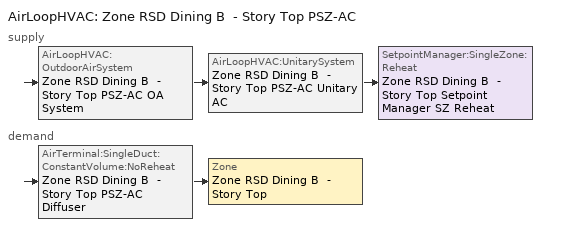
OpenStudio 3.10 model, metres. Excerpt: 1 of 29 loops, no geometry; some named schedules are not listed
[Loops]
AirLoopHVAC 'Zone RSD Dining B  - Story Top PSZ-AC'
 supply: AirLoopHVAC:OutdoorAirSystem 'Zone RSD Dining B  - Story Top PSZ-AC OA System' > AirLoopHVAC:UnitarySystem 'Zone RSD Dining B  - Story Top PSZ-AC Unitary AC' > SetpointManager:SingleZone:Reheat 'Zone RSD Dining B  - Story Top Setpoint Manager SZ Reheat'
 demand: AirTerminal:SingleDuct:ConstantVolume:NoReheat 'Zone RSD Dining B  - Story Top PSZ-AC Diffuser' > Zone 'Zone RSD Dining B  - Story Top'
[Sizing:Zone]
Zone RSD Dining B  - Story Top: Zone Cooling Design Supply Air Temperature Input Method=SupplyAirTemperature; Zone Cooling Design Supply Air Temperature {C}=12.7778; Zone Cooling Design Supply Air Temperature Difference {deltaC}=11.11; Zone Heating Design Supply Air Temperature Input Method=SupplyAirTemperature; Zone Heating Design Supply Air Temperature {C}=50; Zone Heating Design Supply Air Temperature Difference {deltaC}=11.11; Zone Cooling Design Supply Air Humidity Ratio {kg-H2O/kg-air}=0.0085; Zone Heating Design Supply Air Humidity Ratio {kg-H2O/kg-air}=0.008; Cooling Design Air Flow Method=DesignDay; Heating Design Air Flow Method=DesignDay; Account for Dedicated Outdoor Air System=No; Dedicated Outdoor Air System Control Strategy=NeutralSupplyAir; Dedicated Outdoor Air Low Setpoint Temperature for Design {C}=autosize; Dedicated Outdoor Air High Setpoint Temperature for Design {C}=autosize; Zone Load Sizing Method=Sensible Load Only No Latent Load; Zone Latent Cooling Design Supply Air Humidity Ratio Input Method=HumidityRatioDifference; Zone Cooling Design Supply Air Humidity Ratio Difference {kgWater/kgDryAir}=0.005; Zone Latent Heating Design Supply Air Humidity Ratio Input Method=HumidityRatioDifference; Zone Humidification Design Supply Air Humidity Ratio Difference {kgWater/kgDryAir}=0.005; Sizing Option=Coincident
[Zone equipment]
Zone RSD Dining B  - Story Top: Zone RSD Dining B  - Story Top PSZ-AC Diffuser
[Refrigeration:WalkIn]
Full Service Restaurant Freezer: Availability Schedule=Always On Discrete; Rated Coil Cooling Capacity {W}=1670.51; Operating Temperature {C}=-23; Rated Cooling Source Temperature {C}=-28.3333; Rated Total Heating Power {W}=0; Rated Cooling Coil Fan Power {W}=180; Rated Circulation Fan Power {W}=0; Rated Total Lighting Power {W}=80; Lighting Schedule=Always On; Defrost Type=Electric; Defrost Control Type=TimeSchedule; Defrost Schedule=Refrigeration Defrost Schedule; Defrost Drip-Down Schedule=Refrigeration Dripdown Schedule; Defrost Power {W}=2000; Temperature Termination Defrost Fraction to Ice=0.7; Insulated Floor Surface Area {m2}=7.43224; Insulated Floor U-Value {W/m2-K}=0.207; WalkIn Zone Boundary 1=Refrigeration Walk In Zone Boundary 1
[Refrigeration:WalkIn:ZoneBoundary]
Refrigeration Walk In Zone Boundary 1: Zone=Zone RSD Dining B  - Story Top; Total Insulated Surface Area Facing Zone {m2}=43.4; Insulated Surface U-Value Facing Zone {W/m2-K}=0.235; Area of Stocking Doors Facing Zone {m2}=2; Height of Stocking Doors Facing Zone {m}=2; Stocking Door Opening Schedule Name Facing Zone=door_wi_sched; Stocking Door Opening Protection Type Facing Zone=None
[AirLoopHVAC]
Zone RSD Dining B  - Story Top PSZ-AC: Availability Schedule=Always On Discrete; Design Supply Air Flow Rate {m3/s}=7.0747; Design Return Air Flow Fraction of Supply Air Flow=1
[Sizing:System]
Zone RSD Dining B  - Story Top PSZ-AC: Type of Load to Size On=Sensible; Design Outdoor Air Flow Rate {m3/s}=7.0747; Central Heating Maximum System Air Flow Ratio=1; Preheat Design Temperature {C}=7.22222; Preheat Design Humidity Ratio {kg-H2O/kg-Air}=0.008; Precool Design Temperature {C}=12.7778; Precool Design Humidity Ratio {kg-H2O/kg-Air}=0.008; Central Cooling Design Supply Air Temperature {C}=12.7778; Central Heating Design Supply Air Temperature {C}=50; Sizing Option=Coincident; 100% Outdoor Air in Cooling=No; 100% Outdoor Air in Heating=No; Central Cooling Design Supply Air Humidity Ratio {kg-H2O/kg-Air}=0.0085; Central Heating Design Supply Air Humidity Ratio {kg-H2O/kg-Air}=0.008; Cooling Design Air Flow Method=DesignDay; Heating Design Air Flow Method=DesignDay; System Outdoor Air Method=ZoneSum; Zone Maximum Outdoor Air Fraction=1; Cooling Supply Air Flow Rate Per Floor Area {m3/s-m2}=0.00996765; Cooling Fraction of Autosized Cooling Supply Air Flow Rate=1; Cooling Supply Air Flow Rate Per Unit Cooling Capacity {m3/s-W}=3.94755e-05; Heating Supply Air Flow Rate Per Floor Area {m3/s-m2}=0.00996765; Heating Fraction of Autosized Heating Supply Air Flow Rate=1; Heating Fraction of Autosized Cooling Supply Air Flow Rate=1; Heating Supply Air Flow Rate Per Unit Heating Capacity {m3/s-W}=3.15882e-05; Cooling Design Capacity Method=CoolingDesignCapacity; Cooling Design Capacity {W}=157981; Cooling Design Capacity Per Floor Area {W/m2}=234.7; Fraction of Autosized Cooling Design Capacity=1; Heating Design Capacity Method=HeatingDesignCapacity; Heating Design Capacity {W}=264620.9; Heating Design Capacity Per Floor Area {W/m2}=157; Fraction of Autosized Heating Design Capacity=1; Central Cooling Capacity Control Method=OnOff; Occupant Diversity=1
[SetpointManager:SingleZone:Reheat]
Zone RSD Dining B  - Story Top Setpoint Manager SZ Reheat: Minimum Supply Air Temperature {C}=12.7778; Maximum Supply Air Temperature {C}=50; Control Zone=Zone RSD Dining B  - Story Top; Setpoint Node or NodeList=Zone RSD Dining B  - Story Top PSZ-AC Supply Outlet Node
[Coil:Heating:Gas]
Zone RSD Dining B  - Story Top PSZ-AC Gas Htg Coil: Availability Schedule=Always On Discrete; Gas Burner Efficiency=0.8; Nominal Capacity {W}=361334; On Cycle Parasitic Electric Load {W}=0; Off Cycle Parasitic Gas Load {W}=0
[Coil:Heating:Electric]
Zone RSD Dining B  - Story Top PSZ-AC No Heat: Availability Schedule=Always Off Discrete; Efficiency=1; Nominal Capacity {W}=0
[Coil:Cooling:DX:SingleSpeed]
Zone RSD Dining B  - Story Top PSZ-AC 1spd DX AC Clg Coil 460kBtu/hr 9.7SEER 477kBtu/hr 13.0SEER: Availability Schedule=Always On Discrete; Rated Total Cooling Capacity {W}=175682; Rated Sensible Heat Ratio=0.701083; Rated COP {W/W}=3.91157; Rated Air Flow Rate {m3/s}=7.0747; Rated Evaporator Fan Power Per Volume Flow Rate 2017 {W/(m3/s)}=773.3; Rated Evaporator Fan Power Per Volume Flow Rate 2023 {W/(m3/s)}=934.4; Total Cooling Capacity Function of Temperature Curve=SpltAC1Sp_ClCap_fT; Total Cooling Capacity Function of Flow Fraction Curve=DXCOOL-NECB2011-REF-CAPFFLOW; Energy Input Ratio Function of Temperature Curve=SpltAC1Sp_EIR_fT; Energy Input Ratio Function of Flow Fraction Curve=DXCOOL-NECB2011-REF-COOLEIRFFLOW; Part Load Fraction Correlation Curve=DXCOOL-NECB2011-REF-COOLPLFFPLR; Minimum Outdoor Dry-Bulb Temperature for Compressor Operation {C}=-25; Nominal Time for Condensate Removal to Begin {s}=0; Ratio of Initial Moisture Evaporation Rate and Steady State Latent Capacity=0; Maximum Cycling Rate {cycles/hr}=0; Latent Capacity Time Constant {s}=0; Condenser Type=AirCooled; Evaporative Condenser Effectiveness=0.9; Evaporative Condenser Air Flow Rate {m3/s}=autosize; Evaporative Condenser Pump Rated Power Consumption {W}=autosize; Crankcase Heater Capacity {W}=0; Maximum Outdoor Dry-Bulb Temperature for Crankcase Heater Operation {C}=10; Basin Heater Capacity {W/K}=0; Basin Heater Setpoint Temperature {C}=2
[Fan:OnOff]
Zone RSD Dining B  - Story Top PSZ-AC Fan: Availability Schedule=Always On Discrete; Fan Total Efficiency=0.5915; Pressure Rise {Pa}=1110.94; Maximum Flow Rate {m3/s}=7.0747; Motor Efficiency=0.91; Motor In Airstream Fraction=1; Fan Power Ratio Function of Speed Ratio Curve=Fan On Off Power Curve 21; Fan Efficiency Ratio Function of Speed Ratio Curve=Fan On Off Efficiency Curve 21
[AirLoopHVAC:UnitarySystem]
Zone RSD Dining B  - Story Top PSZ-AC Unitary AC: Control Type=Load; Controlling Zone or Thermostat Location=Zone RSD Dining B  - Story Top; Dehumidification Control Type=None; Availability Schedule=Outage Availability Schedule; Supply Fan=Zone RSD Dining B  - Story Top PSZ-AC Fan; Fan Placement=DrawThrough; Supply Air Fan Operating Mode Schedule=Always On Discrete; Heating Coil=Zone RSD Dining B  - Story Top PSZ-AC Gas Htg Coil; DX Heating Coil Sizing Ratio=1; Cooling Coil=Zone RSD Dining B  - Story Top PSZ-AC 1spd DX AC Clg Coil 460kBtu/hr 9.7SEER 477kBtu/hr 13.0SEER; Use DOAS DX Cooling Coil=No; DOAS DX Cooling Coil Leaving Minimum Air Temperature {C}=2; Latent Load Control=SensibleOnlyLoadControl; Supplemental Heating Coil=Zone RSD Dining B  - Story Top PSZ-AC No Heat; Supply Air Flow Rate Method During Cooling Operation=SupplyAirFlowRate; Supply Air Flow Rate During Cooling Operation {m3/s}=7.0747; Supply Air Flow Rate Method During Heating Operation=SupplyAirFlowRate; Supply Air Flow Rate During Heating Operation {m3/s}=7.0747; Supply Air Flow Rate Method When No Cooling or Heating is Required=None; No Load Supply Air Flow Rate Control Set To Low Speed=Yes; Maximum Supply Air Temperature {C}=50; Maximum Outdoor Dry-Bulb Temperature for Supplemental Heater Operation {C}=21; Ancilliary On-Cycle Electric Power {W}=0; Ancilliary Off-Cycle Electric Power {W}=0
[Controller:OutdoorAir]
Zone RSD Dining B  - Story Top PSZ-AC OA System Controller: Minimum Outdoor Air Flow Rate {m3/s}=0; Maximum Outdoor Air Flow Rate {m3/s}=7.0747; Economizer Control Type=NoEconomizer; Economizer Control Action Type=ModulateFlow; Economizer Maximum Limit Dry-Bulb Temperature {C}=28; Economizer Maximum Limit Enthalpy {J/kg}=64000; Lockout Type=LockoutWithCompressor; Minimum Limit Type=FixedMinimum; Minimum Outdoor Air Schedule=Zone RSD Dining B  - Story Top PSZ-AC_night_ventcycle_schedule; Controller Mechanical Ventilation=Controller Mechanical Ventilation 22; High Humidity Control=No; High Humidity Outdoor Air Flow Ratio=1; Control High Indoor Humidity Based on Outdoor Humidity Ratio=Yes; Heat Recovery Bypass Control Type=BypassWhenWithinEconomizerLimits; Economizer Operation Staging=InterlockedWithMechanicalCooling
[Controller:MechanicalVentilation]
Controller Mechanical Ventilation 22: Availability Schedule=Always On Discrete; Demand Controlled Ventilation=Yes
[AirLoopHVAC:OutdoorAirSystem]
Zone RSD Dining B  - Story Top PSZ-AC OA System: Controller=Zone RSD Dining B  - Story Top PSZ-AC OA System Controller
[AirTerminal:SingleDuct:ConstantVolume:NoReheat]
Zone RSD Dining B  - Story Top PSZ-AC Diffuser: Availability Schedule=Always On Discrete; Maximum Air Flow Rate {m3/s}=7.0747
[Schedule:Ruleset]
Name | Default Day Schedule
Always On | Always On Default
door_wi_sched | door_wi_sched Default
Refrigeration Defrost Schedule | Refrigeration Defrost Schedule Default - Full Service Restaurant Freezer
Refrigeration Dripdown Schedule | Refrigeration Dripdown Schedule Default - Full Service Restaurant Freezer
[Schedule:Day]
Always On Default: No, 24, 0, 1
door_wi_sched Default: No, 6, 0, 0, 22, 0, 0.0625, 24, 0, 0
Refrigeration Defrost Schedule Default - Full Service Restaurant Freezer: No, 0, 45, 0, 24, 0, 0
Refrigeration Dripdown Schedule Default - Full Service Restaurant Freezer: No, 0, 50, 0, 24, 0, 0
Schedule Day 19; Schedule Day 20; Schedule Day 39; Schedule Day 40: 1, 0, 0, 2, 0, 0, 3, 0, 0, 4, 0, 0, 5, 0, 0, 6, 0, 0, 7, 0, 0, 8, 0, 0, 9, 0, 0, 10, 0, 0, 11, 0, 0, 12, 0, 0, 13, 0, 0, 14, 0, 0, 15, 0, 0, 16, 0, 0, 17, 0, 0, 18, 0, 0, 19, 0, 0, 20, 0, 0, 21, 0, 0, 22, 0, 0, 23, 0, 0, 24, 0, 0
Schedule Day 21: 1, 0, 0, 2, 0, 0, 3, 0, 0, 4, 0, 0, 5, 0, 0, 6, 0, 0, 7, 0, 0.0625, 8, 0, 0.0625, 9, 0, 0.0625, 10, 0, 0.0625, 11, 0, 0.0625, 12, 0, 0.0625, 13, 0, 0.0625, 14, 0, 0.0625, 15, 0, 0, 16, 0, 0, 17, 0, 0, 18, 0, 0, 19, 0, 0, 20, 0, 0, 21, 0, 0, 22, 0, 0, 23, 0, 0, 24, 0, 0
Schedule Day 22: 1, 0, 0, 2, 0, 0, 3, 0, 0, 4, 0, 0, 5, 0, 0, 6, 0, 0, 7, 0, 0, 8, 0, 0, 9, 0, 0, 10, 0, 0, 11, 0, 0, 12, 0, 0, 13, 0, 0, 14, 0, 0, 15, 0, 0.0625, 16, 0, 0.0625, 17, 0, 0.0625, 18, 0, 0.0625, 19, 0, 0.0625, 20, 0, 0.0625, 21, 0, 0.0625, 22, 0, 0.0625, 23, 0, 0, 24, 0, 0
Schedule Day 23: 1, 0, 1, 2, 0, 1, 3, 0, 1, 4, 0, 1, 5, 0, 1, 6, 0, 1, 7, 0, 1, 8, 0, 1, 9, 0, 1, 10, 0, 1, 11, 0, 1, 12, 0, 1, 13, 0, 1, 14, 0, 1, 15, 0, 0, 16, 0, 0, 17, 0, 0, 18, 0, 0, 19, 0, 0, 20, 0, 0, 21, 0, 0, 22, 0, 0, 23, 0, 0, 24, 0, 0
Schedule Day 24: 1, 0, 0, 2, 0, 0, 3, 0, 0, 4, 0, 0, 5, 0, 0, 6, 0, 0, 7, 0, 0, 8, 0, 0, 9, 0, 0, 10, 0, 0, 11, 0, 0, 12, 0, 0, 13, 0, 0, 14, 0, 0, 15, 0, 1, 16, 0, 1, 17, 0, 1, 18, 0, 1, 19, 0, 1, 20, 0, 1, 21, 0, 1, 22, 0, 1, 23, 0, 1, 24, 0, 1
[Schedule:Rule] Apply Sunday=Yes; Apply Monday=Yes; Apply Tuesday=Yes; Apply Wednesday=Yes; Apply Thursday=Yes; Apply Friday=Yes; Apply Saturday=Yes; Date Specification Type=DateRange; Start Month=8; End Month=8
Name | Schedule Ruleset | Rule Order | Day Schedule | Start Day | End Day
Refrigeration Dripdown Schedule Outage Day 227 | Refrigeration Dripdown Schedule | 1 | Schedule Day 19 | 15 | 15
Refrigeration Dripdown Schedule Outage Day 228 | Refrigeration Dripdown Schedule | 0 | Schedule Day 20 | 16 | 16
door_wi_sched Outage Day 227 | door_wi_sched | 1 | Schedule Day 21 | 15 | 15
door_wi_sched Outage Day 228 | door_wi_sched | 0 | Schedule Day 22 | 16 | 16
Always On Outage Day 227 | Always On | 1 | Schedule Day 23 | 15 | 15
Always On Outage Day 228 | Always On | 0 | Schedule Day 24 | 16 | 16
Refrigeration Defrost Schedule Outage Day 227 | Refrigeration Defrost Schedule | 1 | Schedule Day 39 | 15 | 15
Refrigeration Defrost Schedule Outage Day 228 | Refrigeration Defrost Schedule | 0 | Schedule Day 40 | 16 | 16
[Schedule:Constant]
Name | Value
Always On Discrete; Zone RSD Dining B  - Story Top PSZ-AC_night_ventcycle_schedule | 1
Always Off Discrete | 0
[Curve:Exponent]
Fan On Off Power Curve 21: Coefficient1 Constant=1; Coefficient2 Constant=0; Coefficient3 Constant=0; Minimum Value of x=0; Maximum Value of x=1
[Curve:Cubic] Maximum Value of x=1
Name | Coefficient1 Constant | Coefficient2 x | Coefficient3 x**2 | Coefficient4 x**3 | Minimum Value of x
Fan On Off Efficiency Curve 21 | 1 | 0 | 0 | 0 | 0
DXCOOL-NECB2011-REF-COOLPLFFPLR | 0.0277 | 4.9151 | -8.184 | 4.2702 | 0.7
[Curve:Biquadratic] Minimum Value of x=7.22222; Maximum Value of x=29.44444; Minimum Value of y=-23.333; Maximum Value of y=46.11111
Name | Coefficient1 Constant | Coefficient2 x | Coefficient3 x**2 | Coefficient4 y | Coefficient5 y**2 | Coefficient6 x*y
SpltAC1Sp_ClCap_fT | 0.67916 | 0.016938 | 0.00069336 | 0.0045576 | -8.42e-05 | -0.00047628
SpltAC1Sp_EIR_fT | 0.739046 | -0.00778968 | 0.000128304 | -0.00027 | 0.0006642 | -0.000648
[Curve:Quadratic] Coefficient1 Constant=1; Coefficient2 x=0; Coefficient3 x**2=0; Minimum Value of x=0; Maximum Value of x=1
DXCOOL-NECB2011-REF-CAPFFLOW; DXCOOL-NECB2011-REF-COOLEIRFFLOW
